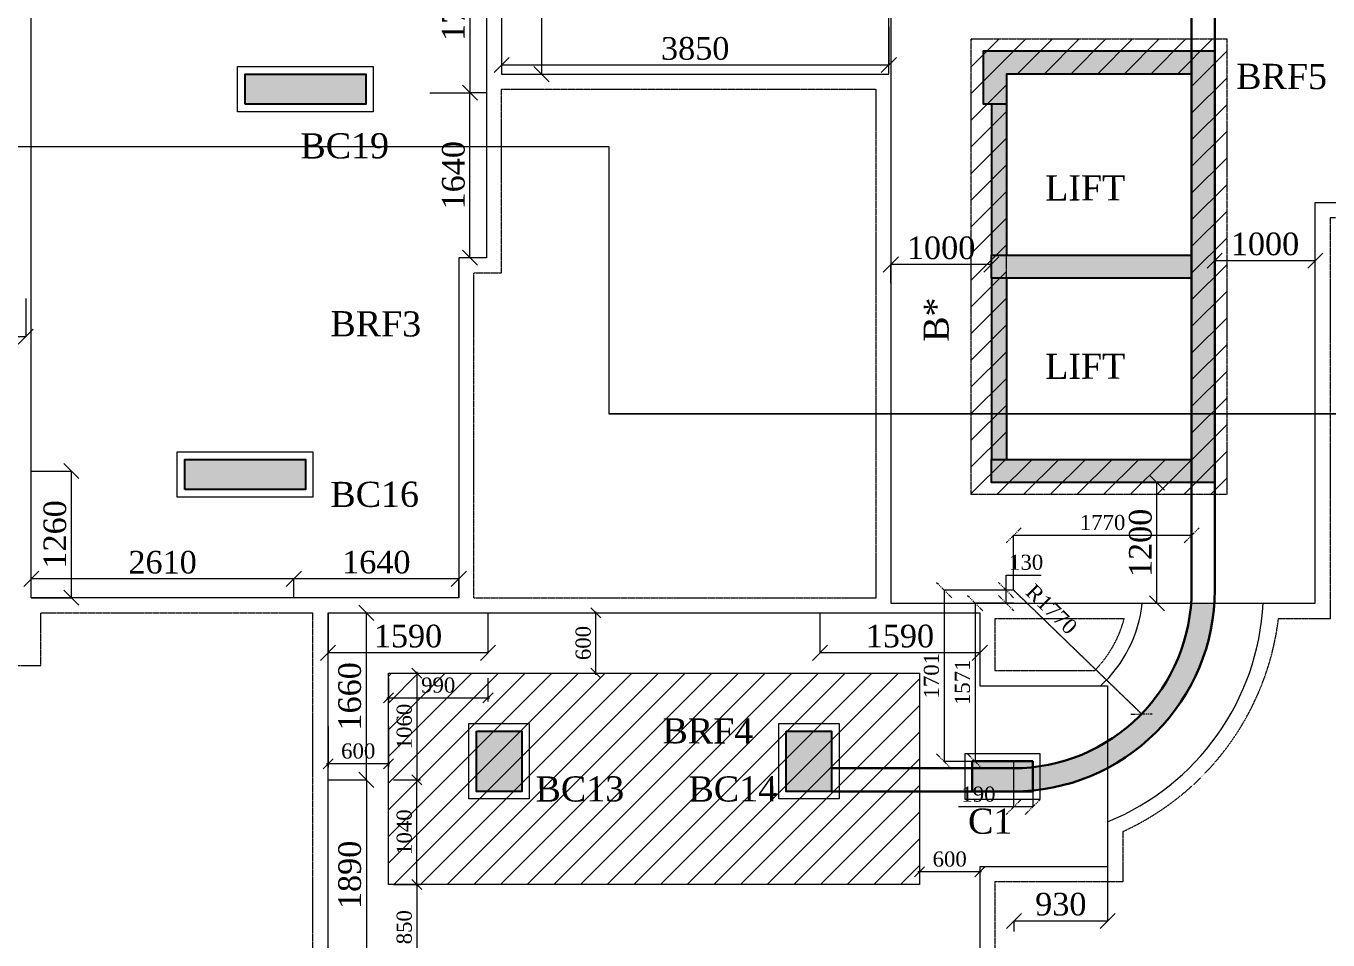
# Model space of a CAD drawing. Header units: inches. Extents: x 10943721 to 11147402, y -2794197 to -2693110.
# Drawn here: x 11024865 to 11037808, y -2713945 to -2704860 of the extents above; entities that cross this region are included whole.
import ezdxf

# ---------------------------------------------------------------- set-up
doc = ezdxf.new("R2010")
doc.units = ezdxf.units.IN
doc.header["$LTSCALE"] = 0.5
doc.header["$MEASUREMENT"] = 0
doc.header["$PDMODE"] = 34
doc.header["$PDSIZE"] = 50
doc.linetypes.add('HIDDEN', pattern=[9.525, 6.35, -3.175])
doc.linetypes.add('PHANTOM2', pattern=[1.25, 0.625, -0.125, 0.125, -0.125, 0.125, -0.125])
doc.layers.get('0').update_dxf_attribs({"lineweight": 0})
for name, color, linetype, lineweight in [('S-C0-UP TO B1', 4, 'Continuous', 30), ('S-C3-UP TO HP', 6, 'Continuous', 25), ('S-C3-UP TO TOP', 6, 'Continuous', 25), ('S-COL. STEEL DIA', 1, 'Continuous', 9), ('S-FOUND-PEDESTAL', 8, 'Continuous', 5), ('S-FOUND-TEXT COL', 7, 'Continuous', 0), ('S-FOUND-TEXT FOOTING', 7, 'Continuous', 0), ('S-SECTION-MARK', 124, 'Continuous', 0), ('S-STEEL-2', 6, 'Continuous', 0), ('S_FOUND_DIM', 7, 'Continuous', 9), ('S_FOUND_DIM-1', 7, 'Continuous', 9), ('S_FOUND_EXCAVATION', 253, 'HIDDEN', 5), ('S_FOUND_FOOTING', 7, 'Continuous', 15), ('S_FOUND_FOOTING-1', 7, 'Continuous', 9)]:
    doc.layers.add(name, color=color, linetype=linetype, lineweight=lineweight)
doc.layers.add('S-HATCH', color=250, linetype='Continuous', lineweight=5, transparency=0.5)
doc.layers.add('S_HATCH', color=250, linetype='Continuous', lineweight=5, transparency=0.5)
doc.styles.add('SHEET TEXT', font='times.ttf')
doc.styles.get("Standard").update_dxf_attribs({"font": 'times.ttf'})
doc.dimstyles.new('DIM FOOTING', dxfattribs={"dimtxt": 250, "dimasz": 150, "dimexe": 0.18, "dimexo": 0.0625, "dimgap": 50, "dimtad": 1, "dimtoh": 1, "dimdec": 0, "dimzin": 0, "dimdsep": 46, "dimtxsty": 'Standard', "dimblk": 'OBLIQUE', "dimcen": 0.09, "dimclrd": 256, "dimclre": 256, "dimclrt": 256, "dimadec": 0, "dimazin": 0, "dimtfac": 1, "dimtdec": 0, "dimtofl": 0, "dimtmove": 0, "dimatfit": 3, "dimfxl": 1, "dimtolj": 1, "dimtzin": 0, "dimlwd": -1, "dimlwe": -1, "dimarcsym": 0})
doc.dimstyles.new('S_DIM', dxfattribs={"dimtxt": 75, "dimasz": 35, "dimexe": 35, "dimexo": 50, "dimgap": 25, "dimtad": 1, "dimdec": 0, "dimzin": 0, "dimdsep": 46, "dimtxsty": 'Standard', "dimblk": 'OBLIQUE', "dimcen": 0.09, "dimdle": 15, "dimclrd": 256, "dimclre": 256, "dimclrt": 256, "dimadec": 0, "dimazin": 0, "dimtfac": 1, "dimtdec": 0, "dimtofl": 0, "dimtmove": 0, "dimatfit": 3, "dimfxl": 1, "dimtolj": 1, "dimtzin": 0, "dimlwd": -1, "dimlwe": -1, "dimarcsym": 0})
doc.dimstyles.get("Standard").update_dxf_attribs({"dimtxt": 0.18, "dimasz": 0.18, "dimexe": 0.18, "dimexo": 0.0625, "dimgap": 0.09, "dimtad": 0, "dimtih": 1, "dimtoh": 1, "dimdec": 4, "dimzin": 0, "dimdsep": 46, "dimtxsty": 'Standard', "dimcen": 0.09, "dimadec": 0, "dimazin": 0, "dimtfac": 1, "dimtdec": 4, "dimtofl": 0, "dimtmove": 0, "dimatfit": 3, "dimfxl": 1, "dimtolj": 1, "dimtzin": 0, "dimarcsym": 0})

# ---------------------------------------------------------------- blocks, each defined once
blk = doc.blocks.new('_Oblique')
at = {"color": 0, "linetype": 'ByBlock', "lineweight": -2}
blk.add_line((-0.5, -0.5), (0.5, 0.5), dxfattribs=at)
blk = doc.blocks.new('*D175')
at = {"layer": 'Defpoints', "color": 0, "transparency": 16777216}
for p in [(11020162, -2707568), (11024862, -2707568), (11020162, -2707948)]:
    blk.add_point(p, dxfattribs=at)
at = {"layer": 'S_FOUND_DIM', "transparency": 16777216}
for p, q in [((11020162, -2707568), (11020162, -2707949)), ((11024862, -2707568), (11024862, -2707949)), ((11024862, -2707948), (11020162, -2707948))]:
    blk.add_line(p, q, dxfattribs=at)
at = {"layer": 'S_FOUND_DIM', "transparency": 16777216, "xscale": 150, "yscale": 150, "zscale": 150, "rotation": 180}
blk.add_blockref('_Oblique', (11020162, -2707948), dxfattribs=at)
at = {"layer": 'S_FOUND_DIM', "transparency": 16777216, "xscale": 150, "yscale": 150, "zscale": 150}
blk.add_blockref('_Oblique', (11024862, -2707948), dxfattribs=at)
at = {"layer": 'S_FOUND_DIM', "transparency": 16777216, "insert": (11022512, -2707784), "char_height": 225, "attachment_point": 5}
blk.add_mtext('\\A1;4700', dxfattribs=at)
blk = doc.blocks.new('*D178')
at = {"layer": 'Defpoints', "color": 0, "transparency": 16777216}
for p in [(11027867, -2710693), (11029457, -2710693), (11027867, -2711090)]:
    blk.add_point(p, dxfattribs=at)
at = {"layer": 'S_FOUND_DIM', "transparency": 16777216}
for p, q in [((11027867, -2710693), (11027867, -2711090)), ((11029457, -2710693), (11029457, -2711090)), ((11029457, -2711090), (11027867, -2711090))]:
    blk.add_line(p, q, dxfattribs=at)
at = {"layer": 'S_FOUND_DIM', "transparency": 16777216, "xscale": 150, "yscale": 150, "zscale": 150, "rotation": 180}
blk.add_blockref('_Oblique', (11027867, -2711090), dxfattribs=at)
at = {"layer": 'S_FOUND_DIM', "transparency": 16777216, "xscale": 150, "yscale": 150, "zscale": 150}
blk.add_blockref('_Oblique', (11029457, -2711090), dxfattribs=at)
at = {"layer": 'S_FOUND_DIM', "transparency": 16777216, "insert": (11028662, -2710925), "char_height": 225, "attachment_point": 5}
blk.add_mtext('\\A1;1590', dxfattribs=at)
blk = doc.blocks.new('*D179')
at = {"layer": 'Defpoints', "color": 0, "transparency": 16777216}
for p in [(11027867, -2710693), (11028248, -2710693), (11027867, -2712353)]:
    blk.add_point(p, dxfattribs=at)
at = {"layer": 'S_FOUND_DIM', "transparency": 16777216}
for p, q in [((11027867, -2710693), (11028248, -2710693)), ((11028248, -2712353), (11028248, -2710693)), ((11027867, -2712353), (11028248, -2712353))]:
    blk.add_line(p, q, dxfattribs=at)
at = {"layer": 'S_FOUND_DIM', "transparency": 16777216, "xscale": 150, "yscale": 150, "zscale": 150}
for p, rotation in [((11028248, -2710693), 90), ((11028248, -2712353), 270)]:
    blk.add_blockref('_Oblique', p, dxfattribs=dict(at, rotation=rotation))
at = {"layer": 'S_FOUND_DIM', "transparency": 16777216, "insert": (11028083, -2711523), "char_height": 225, "attachment_point": 5, "rotation": 90}
blk.add_mtext('\\A1;1660', dxfattribs=at)
blk = doc.blocks.new('*D180')
at = {"layer": 'Defpoints', "color": 0, "transparency": 16777216}
for p in [(11030246, -2710693), (11030530, -2710693), (11030246, -2711293)]:
    blk.add_point(p, dxfattribs=at)
at = {"layer": 'S_FOUND_DIM-1', "transparency": 16777216}
for p, q in [((11030296, -2710693), (11030565, -2710693)), ((11030530, -2711308), (11030530, -2710678)), ((11030296, -2711293), (11030565, -2711293))]:
    blk.add_line(p, q, dxfattribs=at)
at = {"layer": 'S_FOUND_DIM-1', "transparency": 16777216, "xscale": 100, "yscale": 100, "zscale": 100}
for p, rotation in [((11030530, -2710693), 90), ((11030530, -2711293), 270)]:
    blk.add_blockref('_Oblique', p, dxfattribs=dict(at, rotation=rotation))
at = {"layer": 'S_FOUND_DIM-1', "transparency": 16777216, "insert": (11030404, -2710993), "char_height": 150, "attachment_point": 5, "rotation": 90}
blk.add_mtext('\\A1;600', dxfattribs=at)
blk = doc.blocks.new('*D181')
at = {"layer": 'Defpoints', "color": 0, "transparency": 16777216}
for p in [(11027867, -2711770), (11028467, -2711770), (11027867, -2712193)]:
    blk.add_point(p, dxfattribs=at)
at = {"layer": 'S_FOUND_DIM-1', "transparency": 16777216}
for p, q in [((11027867, -2711820), (11027867, -2712228)), ((11028467, -2711820), (11028467, -2712228)), ((11028482, -2712193), (11027852, -2712193))]:
    blk.add_line(p, q, dxfattribs=at)
at = {"layer": 'S_FOUND_DIM-1', "transparency": 16777216, "xscale": 100, "yscale": 100, "zscale": 100, "rotation": 180}
blk.add_blockref('_Oblique', (11027867, -2712193), dxfattribs=at)
at = {"layer": 'S_FOUND_DIM-1', "transparency": 16777216, "xscale": 100, "yscale": 100, "zscale": 100}
blk.add_blockref('_Oblique', (11028467, -2712193), dxfattribs=at)
at = {"layer": 'S_FOUND_DIM-1', "transparency": 16777216, "insert": (11028167, -2712067), "char_height": 150, "attachment_point": 5}
blk.add_mtext('\\A1;600', dxfattribs=at)
blk = doc.blocks.new('*D182')
at = {"layer": 'Defpoints', "color": 0, "transparency": 16777216}
for p in [(11028467, -2711293), (11029457, -2711293), (11029457, -2711539)]:
    blk.add_point(p, dxfattribs=at)
at = {"layer": 'S_FOUND_DIM-1', "transparency": 16777216}
for p, q in [((11028467, -2711343), (11028467, -2711574)), ((11029457, -2711343), (11029457, -2711574)), ((11028452, -2711539), (11029472, -2711539))]:
    blk.add_line(p, q, dxfattribs=at)
at = {"layer": 'S_FOUND_DIM-1', "transparency": 16777216, "xscale": 100, "yscale": 100, "zscale": 100, "rotation": 180}
blk.add_blockref('_Oblique', (11028467, -2711539), dxfattribs=at)
at = {"layer": 'S_FOUND_DIM-1', "transparency": 16777216, "xscale": 100, "yscale": 100, "zscale": 100}
blk.add_blockref('_Oblique', (11029457, -2711539), dxfattribs=at)
at = {"layer": 'S_FOUND_DIM-1', "transparency": 16777216, "insert": (11028962, -2711412), "char_height": 150, "attachment_point": 5}
blk.add_mtext('\\A1;990', dxfattribs=at)
blk = doc.blocks.new('*D355')
at = {"layer": 'Defpoints', "color": 0, "transparency": 16777216}
for p in [(11029592, -2702138), (11029592, -2705338), (11029989, -2705338)]:
    blk.add_point(p, dxfattribs=at)
at = {"layer": 'S_FOUND_DIM', "transparency": 16777216}
for p, q in [((11029592, -2702138), (11029990, -2702138)), ((11029989, -2702138), (11029989, -2705338)), ((11029592, -2705338), (11029990, -2705338))]:
    blk.add_line(p, q, dxfattribs=at)
at = {"layer": 'S_FOUND_DIM', "transparency": 16777216, "xscale": 150, "yscale": 150, "zscale": 150}
for p, rotation in [((11029989, -2702138), 90), ((11029989, -2705338), 270)]:
    blk.add_blockref('_Oblique', p, dxfattribs=dict(at, rotation=rotation))
at = {"layer": 'S_FOUND_DIM', "transparency": 16777216, "insert": (11029825, -2703738), "char_height": 225, "attachment_point": 5, "rotation": 90}
blk.add_mtext('\\A1;3200', dxfattribs=at)
blk = doc.blocks.new('*D375')
at = {"layer": 'Defpoints', "color": 0, "transparency": 16777216}
for p in [(11029592, -2704867), (11033442, -2704867), (11029592, -2705248)]:
    blk.add_point(p, dxfattribs=at)
at = {"layer": 'S_FOUND_DIM', "transparency": 16777216}
for p, q in [((11029592, -2704867), (11029592, -2705248)), ((11033442, -2704867), (11033442, -2705248)), ((11033442, -2705248), (11029592, -2705248))]:
    blk.add_line(p, q, dxfattribs=at)
at = {"layer": 'S_FOUND_DIM', "transparency": 16777216, "xscale": 150, "yscale": 150, "zscale": 150, "rotation": 180}
blk.add_blockref('_Oblique', (11029592, -2705248), dxfattribs=at)
at = {"layer": 'S_FOUND_DIM', "transparency": 16777216, "xscale": 150, "yscale": 150, "zscale": 150}
blk.add_blockref('_Oblique', (11033442, -2705248), dxfattribs=at)
at = {"layer": 'S_FOUND_DIM', "transparency": 16777216, "insert": (11031517, -2705084), "char_height": 225, "attachment_point": 5}
blk.add_mtext('\\A1;3850', dxfattribs=at)
blk = doc.blocks.new('*D260')
at = {"layer": 'Defpoints', "color": 0, "transparency": 16777216}
for p in [(11035617, -2713218), (11035617, -2713755), (11034687, -2713861)]:
    blk.add_point(p, dxfattribs=at)
at = {"layer": 'S_FOUND_DIM', "transparency": 16777216}
for p, q in [((11035617, -2713218), (11035617, -2713755)), ((11034687, -2713861), (11034687, -2713755)), ((11034687, -2713755), (11035617, -2713755))]:
    blk.add_line(p, q, dxfattribs=at)
at = {"layer": 'S_FOUND_DIM', "transparency": 16777216, "xscale": 150, "yscale": 150, "zscale": 150, "rotation": 180}
blk.add_blockref('_Oblique', (11034687, -2713755), dxfattribs=at)
at = {"layer": 'S_FOUND_DIM', "transparency": 16777216, "xscale": 150, "yscale": 150, "zscale": 150}
blk.add_blockref('_Oblique', (11035617, -2713755), dxfattribs=at)
at = {"layer": 'S_FOUND_DIM', "transparency": 16777216, "insert": (11035152, -2713590), "char_height": 225, "attachment_point": 5}
blk.add_mtext('\\A1;930', dxfattribs=at)
blk = doc.blocks.new('*D261')
at = {"layer": 'Defpoints', "color": 0, "transparency": 16777216}
for p in [(11028467, -2713393), (11028467, -2714243), (11028751, -2714243)]:
    blk.add_point(p, dxfattribs=at)
at = {"layer": 'S_FOUND_DIM-1', "transparency": 16777216}
for p, q in [((11028517, -2713393), (11028786, -2713393)), ((11028751, -2713378), (11028751, -2714258)), ((11028517, -2714243), (11028786, -2714243))]:
    blk.add_line(p, q, dxfattribs=at)
at = {"layer": 'S_FOUND_DIM-1', "transparency": 16777216, "xscale": 100, "yscale": 100, "zscale": 100}
for p, rotation in [((11028751, -2713393), 90), ((11028751, -2714243), 270)]:
    blk.add_blockref('_Oblique', p, dxfattribs=dict(at, rotation=rotation))
at = {"layer": 'S_FOUND_DIM-1', "transparency": 16777216, "insert": (11028625, -2713818), "char_height": 150, "attachment_point": 5, "rotation": 90}
blk.add_mtext('\\A1;850', dxfattribs=at)
blk = doc.blocks.new('*D262')
at = {"layer": 'Defpoints', "color": 0, "transparency": 16777216}
for p in [(11027867, -2712353), (11027867, -2714243), (11028248, -2714243)]:
    blk.add_point(p, dxfattribs=at)
at = {"layer": 'S_FOUND_DIM', "transparency": 16777216}
for p, q in [((11027867, -2712353), (11028248, -2712353)), ((11028248, -2712353), (11028248, -2714243)), ((11027867, -2714243), (11028248, -2714243))]:
    blk.add_line(p, q, dxfattribs=at)
at = {"layer": 'S_FOUND_DIM', "transparency": 16777216, "xscale": 150, "yscale": 150, "zscale": 150}
for p, rotation in [((11028248, -2712353), 90), ((11028248, -2714243), 270)]:
    blk.add_blockref('_Oblique', p, dxfattribs=dict(at, rotation=rotation))
at = {"layer": 'S_FOUND_DIM', "transparency": 16777216, "insert": (11028083, -2713298), "char_height": 225, "attachment_point": 5, "rotation": 90}
blk.add_mtext('\\A1;1890', dxfattribs=at)
blk = doc.blocks.new('*D263')
at = {"layer": 'Defpoints', "color": 0, "transparency": 16777216}
for p in [(11028467, -2712353), (11028751, -2712353), (11028467, -2713393)]:
    blk.add_point(p, dxfattribs=at)
at = {"layer": 'S_FOUND_DIM-1', "transparency": 16777216}
for p, q in [((11028517, -2712353), (11028786, -2712353)), ((11028751, -2713408), (11028751, -2712338)), ((11028517, -2713393), (11028786, -2713393))]:
    blk.add_line(p, q, dxfattribs=at)
at = {"layer": 'S_FOUND_DIM-1', "transparency": 16777216, "xscale": 100, "yscale": 100, "zscale": 100}
for p, rotation in [((11028751, -2712353), 90), ((11028751, -2713393), 270)]:
    blk.add_blockref('_Oblique', p, dxfattribs=dict(at, rotation=rotation))
at = {"layer": 'S_FOUND_DIM-1', "transparency": 16777216, "insert": (11028625, -2712873), "char_height": 150, "attachment_point": 5, "rotation": 90}
blk.add_mtext('\\A1;1040', dxfattribs=at)
blk = doc.blocks.new('*D264')
at = {"layer": 'Defpoints', "color": 0, "transparency": 16777216}
for p in [(11028467, -2711293), (11028467, -2712353), (11028751, -2712353)]:
    blk.add_point(p, dxfattribs=at)
at = {"layer": 'S_FOUND_DIM-1', "transparency": 16777216}
for p, q in [((11028517, -2711293), (11028786, -2711293)), ((11028751, -2711278), (11028751, -2712368)), ((11028517, -2712353), (11028786, -2712353))]:
    blk.add_line(p, q, dxfattribs=at)
at = {"layer": 'S_FOUND_DIM-1', "transparency": 16777216, "xscale": 100, "yscale": 100, "zscale": 100}
for p, rotation in [((11028751, -2711293), 90), ((11028751, -2712353), 270)]:
    blk.add_blockref('_Oblique', p, dxfattribs=dict(at, rotation=rotation))
at = {"layer": 'S_FOUND_DIM-1', "transparency": 16777216, "insert": (11028625, -2711823), "char_height": 150, "attachment_point": 5, "rotation": 90}
blk.add_mtext('\\A1;1060', dxfattribs=at)
blk = doc.blocks.new('*D265')
at = {"layer": 'Defpoints', "color": 0, "transparency": 16777216}
for p in [(11032757, -2710693), (11034347, -2710693), (11032757, -2711090)]:
    blk.add_point(p, dxfattribs=at)
at = {"layer": 'S_FOUND_DIM', "transparency": 16777216}
for p, q in [((11032757, -2710693), (11032757, -2711090)), ((11034347, -2710693), (11034347, -2711090)), ((11034347, -2711090), (11032757, -2711090))]:
    blk.add_line(p, q, dxfattribs=at)
at = {"layer": 'S_FOUND_DIM', "transparency": 16777216, "xscale": 150, "yscale": 150, "zscale": 150, "rotation": 180}
blk.add_blockref('_Oblique', (11032757, -2711090), dxfattribs=at)
at = {"layer": 'S_FOUND_DIM', "transparency": 16777216, "xscale": 150, "yscale": 150, "zscale": 150}
blk.add_blockref('_Oblique', (11034347, -2711090), dxfattribs=at)
at = {"layer": 'S_FOUND_DIM', "transparency": 16777216, "insert": (11033552, -2710925), "char_height": 225, "attachment_point": 5}
blk.add_mtext('\\A1;1590', dxfattribs=at)
blk = doc.blocks.new('*D266')
at = {"layer": 'Defpoints', "color": 0, "transparency": 16777216}
for p in [(11033747, -2713218), (11034347, -2713218), (11033747, -2713267)]:
    blk.add_point(p, dxfattribs=at)
at = {"layer": 'S_FOUND_DIM-1', "transparency": 16777216}
for p, q in [((11034362, -2713267), (11033732, -2713267)), ((11033747, -2713268), (11033747, -2713302)), ((11034347, -2713268), (11034347, -2713302))]:
    blk.add_line(p, q, dxfattribs=at)
at = {"layer": 'S_FOUND_DIM-1', "transparency": 16777216, "xscale": 100, "yscale": 100, "zscale": 100, "rotation": 180}
blk.add_blockref('_Oblique', (11033747, -2713267), dxfattribs=at)
at = {"layer": 'S_FOUND_DIM-1', "transparency": 16777216, "xscale": 100, "yscale": 100, "zscale": 100}
blk.add_blockref('_Oblique', (11034347, -2713267), dxfattribs=at)
at = {"layer": 'S_FOUND_DIM-1', "transparency": 16777216, "insert": (11034047, -2713141), "char_height": 150, "attachment_point": 5}
blk.add_mtext('\\A1;600', dxfattribs=at)
blk = doc.blocks.new('*D292')
at = {"layer": 'Defpoints', "color": 0, "transparency": 16777216}
for p in [(11033462, -2707230), (11033462, -2707418), (11034462, -2707418)]:
    blk.add_point(p, dxfattribs=at)
at = {"layer": 'S_FOUND_DIM', "transparency": 16777216}
for p, q in [((11033462, -2707417), (11033462, -2707230)), ((11034462, -2707230), (11033462, -2707230)), ((11034462, -2707417), (11034462, -2707230))]:
    blk.add_line(p, q, dxfattribs=at)
at = {"layer": 'S_FOUND_DIM', "transparency": 16777216, "xscale": 150, "yscale": 150, "zscale": 150, "rotation": 180}
blk.add_blockref('_Oblique', (11033462, -2707230), dxfattribs=at)
at = {"layer": 'S_FOUND_DIM', "transparency": 16777216, "xscale": 150, "yscale": 150, "zscale": 150}
blk.add_blockref('_Oblique', (11034462, -2707230), dxfattribs=at)
at = {"layer": 'S_FOUND_DIM', "transparency": 16777216, "insert": (11033962, -2707066), "char_height": 225, "attachment_point": 5}
blk.add_mtext('\\A1;1000', dxfattribs=at)
blk = doc.blocks.new('*D293')
at = {"layer": 'Defpoints', "color": 0, "transparency": 16777216}
for p in [(11037682, -2707191), (11036682, -2707418), (11037682, -2707418)]:
    blk.add_point(p, dxfattribs=at)
at = {"layer": 'S_FOUND_DIM', "transparency": 16777216}
for p, q in [((11036682, -2707417), (11036682, -2707191)), ((11036682, -2707191), (11037682, -2707191)), ((11037682, -2707417), (11037682, -2707191))]:
    blk.add_line(p, q, dxfattribs=at)
at = {"layer": 'S_FOUND_DIM', "transparency": 16777216, "xscale": 150, "yscale": 150, "zscale": 150, "rotation": 180}
blk.add_blockref('_Oblique', (11036682, -2707191), dxfattribs=at)
at = {"layer": 'S_FOUND_DIM', "transparency": 16777216, "xscale": 150, "yscale": 150, "zscale": 150}
blk.add_blockref('_Oblique', (11037682, -2707191), dxfattribs=at)
at = {"layer": 'S_FOUND_DIM', "transparency": 16777216, "insert": (11037182, -2707027), "char_height": 225, "attachment_point": 5}
blk.add_mtext('\\A1;1000', dxfattribs=at)
blk = doc.blocks.new('*D296')
at = {"layer": 'Defpoints', "color": 0, "transparency": 16777216}
for p in [(11035381, -2709398), (11036108, -2709398), (11035381, -2710598)]:
    blk.add_point(p, dxfattribs=at)
at = {"layer": 'S_FOUND_DIM', "transparency": 16777216}
for p, q in [((11035381, -2709398), (11036109, -2709398)), ((11036108, -2710598), (11036108, -2709398)), ((11035381, -2710598), (11036109, -2710598))]:
    blk.add_line(p, q, dxfattribs=at)
at = {"layer": 'S_FOUND_DIM', "transparency": 16777216, "xscale": 150, "yscale": 150, "zscale": 150}
for p, rotation in [((11036108, -2709398), 90), ((11036108, -2710598), 270)]:
    blk.add_blockref('_Oblique', p, dxfattribs=dict(at, rotation=rotation))
at = {"layer": 'S_FOUND_DIM', "transparency": 16777216, "insert": (11035944, -2709998), "char_height": 225, "attachment_point": 5, "rotation": 90}
blk.add_mtext('\\A1;1200', dxfattribs=at)
blk = doc.blocks.new('*D248')
at = {"layer": 'Defpoints', "color": 0, "transparency": 16777216}
for p in [(11024917, -2709283), (11025316, -2709283), (11024917, -2710543)]:
    blk.add_point(p, dxfattribs=at)
at = {"layer": 'S_FOUND_DIM', "transparency": 16777216}
for p, q in [((11024917, -2709283), (11025316, -2709283)), ((11025316, -2710543), (11025316, -2709283)), ((11024917, -2710543), (11025316, -2710543))]:
    blk.add_line(p, q, dxfattribs=at)
at = {"layer": 'S_FOUND_DIM', "transparency": 16777216, "xscale": 150, "yscale": 150, "zscale": 150}
for p, rotation in [((11025316, -2709283), 90), ((11025316, -2710543), 270)]:
    blk.add_blockref('_Oblique', p, dxfattribs=dict(at, rotation=rotation))
at = {"layer": 'S_FOUND_DIM', "transparency": 16777216, "insert": (11025152, -2709913), "char_height": 225, "attachment_point": 5, "rotation": 90}
blk.add_mtext('\\A1;1260', dxfattribs=at)
blk = doc.blocks.new('*D249')
at = {"layer": 'Defpoints', "color": 0, "transparency": 16777216}
for p in [(11028879, -2703813), (11028879, -2705523), (11029278, -2705523)]:
    blk.add_point(p, dxfattribs=at)
at = {"layer": 'S_FOUND_DIM', "transparency": 16777216}
for p, q in [((11028879, -2703813), (11029278, -2703813)), ((11029278, -2703813), (11029278, -2705523)), ((11028879, -2705523), (11029278, -2705523))]:
    blk.add_line(p, q, dxfattribs=at)
at = {"layer": 'S_FOUND_DIM', "transparency": 16777216, "xscale": 150, "yscale": 150, "zscale": 150}
for p, rotation in [((11029278, -2703813), 90), ((11029278, -2705523), 270)]:
    blk.add_blockref('_Oblique', p, dxfattribs=dict(at, rotation=rotation))
at = {"layer": 'S_FOUND_DIM', "transparency": 16777216, "insert": (11029113, -2704668), "char_height": 225, "attachment_point": 5, "rotation": 90}
blk.add_mtext('\\A1;1710', dxfattribs=at)
blk = doc.blocks.new('*D250')
at = {"layer": 'Defpoints', "color": 0, "transparency": 16777216}
for p in [(11027527, -2710355), (11027527, -2710543), (11029167, -2710543)]:
    blk.add_point(p, dxfattribs=at)
at = {"layer": 'S_FOUND_DIM', "transparency": 16777216}
for p, q in [((11027527, -2710542), (11027527, -2710355)), ((11029167, -2710355), (11027527, -2710355)), ((11029167, -2710542), (11029167, -2710355))]:
    blk.add_line(p, q, dxfattribs=at)
at = {"layer": 'S_FOUND_DIM', "transparency": 16777216, "xscale": 150, "yscale": 150, "zscale": 150, "rotation": 180}
blk.add_blockref('_Oblique', (11027527, -2710355), dxfattribs=at)
at = {"layer": 'S_FOUND_DIM', "transparency": 16777216, "xscale": 150, "yscale": 150, "zscale": 150}
blk.add_blockref('_Oblique', (11029167, -2710355), dxfattribs=at)
at = {"layer": 'S_FOUND_DIM', "transparency": 16777216, "insert": (11028347, -2710190), "char_height": 225, "attachment_point": 5}
blk.add_mtext('\\A1;1640', dxfattribs=at)
blk = doc.blocks.new('*D251')
at = {"layer": 'Defpoints', "color": 0, "transparency": 16777216}
for p in [(11024917, -2710355), (11024917, -2710543), (11027527, -2710543)]:
    blk.add_point(p, dxfattribs=at)
at = {"layer": 'S_FOUND_DIM', "transparency": 16777216}
for p, q in [((11024917, -2710542), (11024917, -2710355)), ((11027527, -2710355), (11024917, -2710355)), ((11027527, -2710542), (11027527, -2710355))]:
    blk.add_line(p, q, dxfattribs=at)
at = {"layer": 'S_FOUND_DIM', "transparency": 16777216, "xscale": 150, "yscale": 150, "zscale": 150, "rotation": 180}
blk.add_blockref('_Oblique', (11024917, -2710355), dxfattribs=at)
at = {"layer": 'S_FOUND_DIM', "transparency": 16777216, "xscale": 150, "yscale": 150, "zscale": 150}
blk.add_blockref('_Oblique', (11027527, -2710355), dxfattribs=at)
at = {"layer": 'S_FOUND_DIM', "transparency": 16777216, "insert": (11026222, -2710191), "char_height": 225, "attachment_point": 5}
blk.add_mtext('\\A1;2610', dxfattribs=at)
blk = doc.blocks.new('*D253')
at = {"layer": 'Defpoints', "color": 0, "transparency": 16777216}
for p in [(11029278, -2705523), (11029442, -2705523), (11029442, -2707163)]:
    blk.add_point(p, dxfattribs=at)
at = {"layer": 'S_FOUND_DIM', "transparency": 16777216}
for p, q in [((11029442, -2705523), (11029278, -2705523)), ((11029278, -2707163), (11029278, -2705523)), ((11029442, -2707163), (11029278, -2707163))]:
    blk.add_line(p, q, dxfattribs=at)
at = {"layer": 'S_FOUND_DIM', "transparency": 16777216, "xscale": 150, "yscale": 150, "zscale": 150}
for p, rotation in [((11029278, -2705523), 90), ((11029278, -2707163), 270)]:
    blk.add_blockref('_Oblique', p, dxfattribs=dict(at, rotation=rotation))
at = {"layer": 'S_FOUND_DIM', "transparency": 16777216, "insert": (11029114, -2706343), "char_height": 225, "attachment_point": 5, "rotation": 90}
blk.add_mtext('\\A1;1640', dxfattribs=at)
blk = doc.blocks.new('*D390')
at = {"layer": 'Defpoints', "color": 0, "linetype": 'PHANTOM2', "transparency": 16777216}
for p in [(11034682, -2710598), (11034300, -2712169), (11034682, -2712169)]:
    blk.add_point(p, dxfattribs=at)
at = {"layer": 'S-STEEL-2', "transparency": 16777216}
for p, q in [((11034682, -2710598), (11034300, -2710598)), ((11034300, -2710598), (11034300, -2712169)), ((11034682, -2712169), (11034300, -2712169))]:
    blk.add_line(p, q, dxfattribs=at)
at = {"layer": 'S-STEEL-2', "linetype": 'PHANTOM2', "transparency": 16777216, "xscale": 150, "yscale": 150, "zscale": 150}
for p, rotation in [((11034300, -2710598), 90), ((11034300, -2712169), 270)]:
    blk.add_blockref('_Oblique', p, dxfattribs=dict(at, rotation=rotation))
at = {"layer": 'S-STEEL-2', "linetype": 'PHANTOM2', "transparency": 16777216, "insert": (11034174, -2711383), "char_height": 150, "attachment_point": 5, "rotation": 90}
blk.add_mtext('\\A1;1571', dxfattribs=at)
blk = doc.blocks.new('*D391')
at = {"layer": 'Defpoints', "color": 0, "linetype": 'PHANTOM2', "transparency": 16777216}
for p in [(11034682, -2712169), (11034872, -2712169), (11034682, -2712622)]:
    blk.add_point(p, dxfattribs=at)
at = {"layer": 'S-STEEL-2', "transparency": 16777216}
for p, q in [((11034682, -2712169), (11034682, -2712622)), ((11034872, -2712169), (11034872, -2712622)), ((11034682, -2712622), (11034134, -2712622)), ((11034872, -2712622), (11034682, -2712622))]:
    blk.add_line(p, q, dxfattribs=at)
at = {"layer": 'S-STEEL-2', "linetype": 'PHANTOM2', "transparency": 16777216, "xscale": 150, "yscale": 150, "zscale": 150, "rotation": 180}
blk.add_blockref('_Oblique', (11034682, -2712622), dxfattribs=at)
at = {"layer": 'S-STEEL-2', "linetype": 'PHANTOM2', "transparency": 16777216, "xscale": 150, "yscale": 150, "zscale": 150}
blk.add_blockref('_Oblique', (11034872, -2712622), dxfattribs=at)
at = {"layer": 'S-STEEL-2', "linetype": 'PHANTOM2', "transparency": 16777216, "insert": (11034333, -2712496), "char_height": 150, "attachment_point": 5}
blk.add_mtext('\\A1;190', dxfattribs=at)
blk = doc.blocks.new('*D392')
at = {"layer": 'Defpoints', "color": 0, "linetype": 'PHANTOM2', "transparency": 16777216}
for p in [(11034608, -2710467), (11034682, -2710468), (11034682, -2710598)]:
    blk.add_point(p, dxfattribs=at)
at = {"layer": 'S-STEEL-2', "transparency": 16777216}
for p, q in [((11034608, -2710467), (11034608, -2710317)), ((11034608, -2710317), (11034957, -2710317)), ((11034682, -2710468), (11034608, -2710467)), ((11034608, -2710597), (11034608, -2710467)), ((11034682, -2710598), (11034608, -2710597))]:
    blk.add_line(p, q, dxfattribs=at)
at = {"layer": 'S-STEEL-2', "linetype": 'PHANTOM2', "transparency": 16777216, "xscale": 150, "yscale": 150, "zscale": 150}
for p, rotation in [((11034608, -2710467), 89.97247818215469), ((11034608, -2710597), 269.9724781821547)]:
    blk.add_blockref('_Oblique', p, dxfattribs=dict(at, rotation=rotation))
at = {"layer": 'S-STEEL-2', "linetype": 'PHANTOM2', "transparency": 16777216, "insert": (11034807, -2710191), "char_height": 150, "attachment_point": 5}
blk.add_mtext('\\A1;130', dxfattribs=at)
blk = doc.blocks.new('*D393')
at = {"layer": 'Defpoints', "color": 0, "linetype": 'PHANTOM2', "transparency": 16777216}
for p in [(11034682, -2710468), (11035955, -2711698)]:
    blk.add_point(p, dxfattribs=at)
at = {"layer": 'S-STEEL-2', "transparency": 16777216}
blk.add_line((11034728, -2710512), (11035955, -2711698), dxfattribs=at)
at = {"layer": 'S-STEEL-2', "linetype": 'PHANTOM2', "transparency": 16777216, "xscale": 150, "yscale": 150, "zscale": 150, "rotation": 315.9751401396963}
blk.add_blockref('_Oblique', (11035955, -2711698), dxfattribs=at)
at = {"layer": 'S-STEEL-2', "linetype": 'PHANTOM2', "transparency": 16777216, "insert": (11035060, -2710657), "char_height": 150, "attachment_point": 5, "rotation": 315.9751}
blk.add_mtext('\\A1;R1770', dxfattribs=at)
blk = doc.blocks.new('*D394')
at = {"layer": 'Defpoints', "color": 0, "linetype": 'PHANTOM2', "transparency": 16777216}
for p in [(11034682, -2710468), (11033992, -2712169), (11034682, -2712169)]:
    blk.add_point(p, dxfattribs=at)
at = {"layer": 'S-STEEL-2', "transparency": 16777216}
for p, q in [((11034682, -2710468), (11033992, -2710468)), ((11033992, -2710468), (11033992, -2712169)), ((11034682, -2712169), (11033992, -2712169))]:
    blk.add_line(p, q, dxfattribs=at)
at = {"layer": 'S-STEEL-2', "linetype": 'PHANTOM2', "transparency": 16777216, "xscale": 150, "yscale": 150, "zscale": 150}
for p, rotation in [((11033992, -2710468), 90), ((11033992, -2712169), 270)]:
    blk.add_blockref('_Oblique', p, dxfattribs=dict(at, rotation=rotation))
at = {"layer": 'S-STEEL-2', "linetype": 'PHANTOM2', "transparency": 16777216, "insert": (11033866, -2711318), "char_height": 150, "attachment_point": 5, "rotation": 90}
blk.add_mtext('\\A1;1701', dxfattribs=at)
blk = doc.blocks.new('*D395')
at = {"layer": 'Defpoints', "color": 0, "linetype": 'PHANTOM2', "transparency": 16777216}
for p in [(11036452, -2709922), (11034682, -2710468), (11036452, -2710468)]:
    blk.add_point(p, dxfattribs=at)
at = {"layer": 'S-STEEL-2', "transparency": 16777216}
for p, q in [((11034682, -2710467), (11034682, -2709922)), ((11034682, -2709922), (11036452, -2709922)), ((11036452, -2710467), (11036452, -2709922))]:
    blk.add_line(p, q, dxfattribs=at)
at = {"layer": 'S-STEEL-2', "linetype": 'PHANTOM2', "transparency": 16777216, "xscale": 150, "yscale": 150, "zscale": 150, "rotation": 180}
blk.add_blockref('_Oblique', (11034682, -2709922), dxfattribs=at)
at = {"layer": 'S-STEEL-2', "linetype": 'PHANTOM2', "transparency": 16777216, "xscale": 150, "yscale": 150, "zscale": 150}
blk.add_blockref('_Oblique', (11036452, -2709922), dxfattribs=at)
at = {"layer": 'S-STEEL-2', "linetype": 'PHANTOM2', "transparency": 16777216, "insert": (11035567, -2709796), "char_height": 150, "attachment_point": 5}
blk.add_mtext('\\A1;1770', dxfattribs=at)

msp = doc.modelspace()

# ---------------------------------------------------------------- hatches: boundary and pattern name
at = {"layer": 'S-C0-UP TO B1'}
h = msp.add_hatch(color=250, dxfattribs=at)
h.dxf.hatch_style = 1
h.paths.add_polyline_path([(11034872, -2712168.6), (11034872, -2712468.6), (11034272, -2712468.6), (11034272, -2712168.6)])
at = {"layer": 'S-C3-UP TO HP'}
h = msp.add_hatch(color=250, dxfattribs=at)
h.dxf.hatch_style = 1
h.paths.add_polyline_path([(11027042, -2705637.5), (11028242, -2705637.5), (11028242, -2705337.5), (11027042, -2705337.5)])
h = msp.add_hatch(color=250, dxfattribs=at)
h.dxf.hatch_style = 1
h.paths.add_polyline_path([(11026442, -2709467.5), (11027642, -2709467.5), (11027642, -2709167.5), (11026442, -2709167.5)])
h = msp.add_hatch(color=250, dxfattribs=at)
h.dxf.hatch_style = 1
h.paths.add_polyline_path([(11029342, -2711867.5), (11029792, -2711867.5), (11029792, -2712467.5), (11029342, -2712467.5)])
h = msp.add_hatch(color=250, dxfattribs=at)
h.dxf.hatch_style = 1
h.paths.add_polyline_path([(11032422, -2711867.5), (11032872, -2711867.5), (11032872, -2712467.5), (11032422, -2712467.5)])
at = {"layer": 'S-C3-UP TO TOP'}
h = msp.add_hatch(color=250, dxfattribs=at)
h.dxf.hatch_style = 1
h.paths.add_polyline_path([(11034462, -2709167.5), (11036452, -2709167.5), (11036452, -2707367.5), (11034462, -2707367.5), (11034462, -2707137.5), (11036452, -2707137.5), (11036452, -2705337.5), (11034612, -2705337.5), (11034612, -2705637.5), (11034382, -2705637.5), (11034382, -2705107.5), (11036682, -2705107.5), (11036682, -2709397.5), (11034462, -2709397.5)])
h = msp.add_hatch(color=250, dxfattribs=at)
h.dxf.hatch_style = 1
h.paths.add_polyline_path([(11034612, -2705637.5), (11034462, -2705637.5), (11034462, -2707137.5), (11034612, -2707137.5)])
h.paths.add_polyline_path([(11034612, -2707367.5), (11034462, -2707367.5), (11034462, -2709167.5), (11034612, -2709167.5)])
at = {"layer": 'S-HATCH', "linetype": 'PHANTOM2'}
h = msp.add_hatch(dxfattribs=at)
h.set_pattern_fill('ANSI31', color=1)
h.set_pattern_definition([(45, (0, 0), (-0.0883883476483, 0.0883883476483), [])])
h.paths.add_polyline_path([(11036677.3, -2710597.5), (11036447.3, -2710597.5, -0.2396211), (11035617, -2711970.4), (11035617, -2712235.3, 0.2607775)])
h.paths.add_polyline_path([(11035617, -2711970.4, -0.1019142), (11034947, -2712217.6), (11034947, -2712449.3, 0.0887144), (11035617, -2712235.3)])
h.paths.add_polyline_path([(11034947, -2712217.6, -0.0106831), (11034872, -2712227.3), (11034872, -2712457.8, 0.0094475), (11034947, -2712449.3)])
at = {"layer": 'S_HATCH'}
h = msp.add_hatch(dxfattribs=at)
h.set_pattern_fill('ANSI31', color=250, scale=1500)
h.paths.add_polyline_path([(11039477, -2708442.5), (11039477, -2710742.5), (11041127, -2710742.5), (11041127, -2708442.5)])
h.paths.add_polyline_path([(11039477, -2702502.5), (11039477, -2704802.5), (11041127, -2704802.5), (11041127, -2702502.5)])
h.paths.add_polyline_path([(11036443.4, -2716042.5), (11036443.4, -2723062.5), (11033143.4, -2723062.5), (11033143.4, -2716042.5)])
h.paths.add_polyline_path([(11028467, -2711292.5), (11033747, -2711292.5), (11033747, -2713392.5), (11028467, -2713392.5)])
h.paths.add_polyline_path([(11030092, -2704737.5), (11032742, -2704737.5), (11032742, -2702737.5), (11030092, -2702737.5)])
h.paths.add_polyline_path([(11039477, -2695302.5), (11039477, -2697602.5), (11041127, -2697602.5), (11041127, -2695302.5)])
h.paths.add_polyline_path([(11035762, -2697127.5), (11038312, -2697127.5), (11038312, -2695227.5), (11035762, -2695227.5)])
h.paths.add_polyline_path([(11030792, -2697127.5), (11033342, -2697127.5), (11033342, -2695227.5), (11030792, -2695227.5)])
h.paths.add_polyline_path([(11025892, -2697127.5), (11028442, -2697127.5), (11028442, -2695227.5), (11025892, -2695227.5)])
h.paths.add_polyline_path([(11020962, -2697127.5), (11023512, -2697127.5), (11023512, -2695227.5), (11020962, -2695227.5)])
h.paths.add_polyline_path([(11020812, -2706587.5), (11024212, -2706587.5), (11024212, -2704387.5), (11020812, -2704387.5)])
h.paths.add_polyline_path([(11020812, -2710417.5), (11024212, -2710417.5), (11024212, -2708217.5), (11020812, -2708217.5)])
h.paths.add_polyline_path([(11020812, -2715232.5), (11020812, -2718232.5), (11023012, -2718232.5), (11023012, -2715232.5)])
h.paths.add_polyline_path([(11039202, -2715232.5), (11039202, -2718232.5), (11041402, -2718232.5), (11041402, -2715232.5)])
h.paths.add_polyline_path([(11025767, -2716042.5), (11025767, -2723062.5), (11029067, -2723062.5), (11029067, -2716042.5)])
h.paths.add_polyline_path([(11039202, -2719487.5), (11039202, -2722337.5), (11041402, -2722337.5), (11041402, -2719487.5)])
h.paths.add_polyline_path([(11020812, -2719487.5), (11020812, -2722337.5), (11023012, -2722337.5), (11023012, -2719487.5)])
h.paths.add_polyline_path([(11039102, -2728387.5), (11039102, -2731137.5), (11041352, -2731137.5), (11041352, -2728387.5)])
h.paths.add_polyline_path([(11020862, -2728387.5), (11020862, -2731137.5), (11023112, -2731137.5), (11023112, -2728387.5)])
h = msp.add_hatch(dxfattribs=at)
h.set_pattern_fill('ANSI31', color=250, scale=1500)
h.paths.add_polyline_path([(11036452, -2709167.5), (11034612, -2709167.5), (11034612, -2705337.5), (11036452, -2705337.5)], flags=16)
h.paths.add_polyline_path([(11036802, -2709517.5), (11034262, -2709517.5), (11034262, -2704987.5), (11036802, -2704987.5)])

# ---------------------------------------------------------------- linework, layer by layer
at = {"layer": 'S-C0-UP TO B1', "color": 7}
msp.add_lwpolyline([(11032872, -2712467.5), (11034682, -2712467.5, 0.4142136), (11036682, -2710467.5), (11036682, -2696327.5), (11040152, -2696327.5), (11040152, -2716967.5), (11033127, -2716967.5), (11033127, -2717197.5), (11040382, -2717197.5), (11040382, -2696097.5), (11036452, -2696097.5), (11036452, -2710467.5, -0.4142136), (11034682, -2712237.5), (11032872, -2712237.5)], format="xyb", dxfattribs=at)
at = {"layer": 'S-C0-UP TO B1'}
msp.add_lwpolyline([(11034872, -2712168.6), (11034872, -2712468.6), (11034272, -2712468.6), (11034272, -2712168.6)], close=True, dxfattribs=at)
at = {"layer": 'S-C3-UP TO HP', "color": 6}
for points in [[(11027042, -2705637.5), (11027042, -2705337.5), (11028242, -2705337.5), (11028242, -2705637.5)], [(11026442, -2709467.5), (11026442, -2709167.5), (11027642, -2709167.5), (11027642, -2709467.5)]]:
    msp.add_lwpolyline(points, close=True, dxfattribs=at)
at = {"layer": 'S-C3-UP TO HP', "color": 7}
for points in [[(11029342, -2711867.5), (11029792, -2711867.5), (11029792, -2712467.5), (11029342, -2712467.5)], [(11032422, -2711867.5), (11032872, -2711867.5), (11032872, -2712467.5), (11032422, -2712467.5)]]:
    msp.add_lwpolyline(points, close=True, dxfattribs=at)
at = {"layer": 'S-C3-UP TO TOP', "color": 5}
for points in [[(11034462, -2709167.5), (11036452, -2709167.5), (11036452, -2707367.5), (11034462, -2707367.5), (11034462, -2707137.5), (11036452, -2707137.5), (11036452, -2705337.5), (11034612, -2705337.5), (11034612, -2705637.5), (11034382, -2705637.5), (11034382, -2705107.5), (11036682, -2705107.5), (11036682, -2709397.5), (11034462, -2709397.5), (11034462, -2709167.5)], [(11034462, -2705637.5), (11034462, -2707137.5)], [(11034612, -2705637.5), (11034612, -2705637.5), (11034612, -2705637.5), (11034612, -2707137.5)], [(11034462, -2707367.5), (11034462, -2709167.5)], [(11034612, -2707367.5), (11034612, -2709167.5)]]:
    msp.add_lwpolyline(points, dxfattribs=at)
at = {"layer": 'S-COL. STEEL DIA', "linetype": 'PHANTOM2'}
for centre, radius, start, end in [((11034682, -2710467.5), 1770, 276.16227, 355.78801), ((11034683.8, -2710469.1), 1997.6, 275.4062, 356.31384)]:
    msp.add_arc(centre, radius, start, end, dxfattribs=at)
at = {"layer": 'S-FOUND-PEDESTAL'}
for points in [[(11026967, -2705712.5), (11026967, -2705262.5), (11028317, -2705262.5), (11028317, -2705712.5)], [(11026367, -2709542.5), (11026367, -2709092.5), (11027717, -2709092.5), (11027717, -2709542.5)], [(11029267, -2711792.5), (11029867, -2711792.5), (11029867, -2712542.5), (11029267, -2712542.5)], [(11032347, -2711792.5), (11032947, -2711792.5), (11032947, -2712542.5), (11032347, -2712542.5)], [(11034197, -2712093.6), (11034197, -2712543.6), (11034947, -2712543.6), (11034947, -2712093.6)]]:
    msp.add_lwpolyline(points, close=True, dxfattribs=at)
at = {"layer": 'S-SECTION-MARK'}
msp.add_lwpolyline([(11030657.4, -2706057), (11030657.4, -2708715), (11043805.1, -2708715)], dxfattribs=at)
at = {"layer": 'S-STEEL-2', "color": 1, "linetype": 'PHANTOM2'}
msp.add_line((11035954.7, -2711697.6), (11034682, -2710467.5), dxfattribs=at)
at = {"layer": 'S_FOUND_EXCAVATION', "color": 30}
for points in [[(11036802, -2709517.5), (11034262, -2709517.5), (11034262, -2704987.5), (11036802, -2704987.5)], [(11036452, -2709167.5), (11034612, -2709167.5), (11034612, -2705337.5), (11036452, -2705337.5)]]:
    msp.add_lwpolyline(points, close=True, dxfattribs=at)
at = {"layer": 'S_FOUND_EXCAVATION'}
for points in [[(11029317, -2707312.5), (11029592, -2707312.5), (11029592, -2705487.5)], [(11029592, -2705487.5), (11033312, -2705487.5)], [(11033312, -2705487.5), (11033312, -2710547.5)], [(11037315.8, -2710747.5), (11037832, -2710747.5), (11037832, -2706762.5), (11038932, -2706762.5), (11038932, -2705677.5)], [(11020012, -2707417.5), (11020012, -2711217.5), (11025012, -2711217.5), (11025012, -2710692.5)], [(11029317, -2710542.5), (11029317, -2707312.5)], [(11029317, -2710542.5), (11033312, -2710542.5)], [(11025012, -2710692.5), (11027717, -2710692.5)], [(11034497, -2713367.5), (11034497, -2714342.5), (11027717, -2714342.5), (11027717, -2710692.5)], [(11034497, -2710747.5), (11035782, -2710747.5)], [(11034497, -2710747.5), (11034497, -2711267.5)], [(11034497, -2711267.5), (11035487.2, -2711267.5)], [(11035767, -2712867.7), (11035767, -2713367.5), (11034497, -2713367.5)]]:
    msp.add_lwpolyline(points, dxfattribs=at)
for points in [[(11035487.2, -2711267.5, 0.1340277), (11035782, -2710747.5, 0.1340277)], [(11035767, -2712867.7, 0.2613181), (11037315.8, -2710747.5)]]:
    msp.add_lwpolyline(points, format="xyb", dxfattribs=at)
at = {"layer": 'S_FOUND_FOOTING', "color": 5}
msp.add_lwpolyline([(11037682, -2706612.5), (11038782, -2706612.5), (11038782, -2701312.5), (11033462, -2701312.5), (11033462, -2710597.5), (11037682, -2710597.5), (11037682, -2706612.5)], dxfattribs=at)
at = {"layer": 'S_FOUND_FOOTING', "color": 7}
msp.add_lwpolyline([(11029592, -2705337.5), (11033442, -2705337.5), (11033442, -2702137.5), (11029592, -2702137.5)], close=True, dxfattribs=at)
at = {"layer": 'S_FOUND_FOOTING', "color": 3}
msp.add_lwpolyline([(11024917, -2710542.5), (11024917, -2703812.5), (11029442, -2703812.5), (11029442, -2707162.5), (11029167, -2707162.5), (11029167, -2710542.5)], close=True, dxfattribs=at)
at = {"layer": 'S_FOUND_FOOTING', "color": 31}
for points in [[(11035547.3, -2711417.5, 0.1847313), (11035960.4, -2710597.5)], [(11035617, -2712769.9, 0.2909963), (11037163.6, -2710597.5)]]:
    msp.add_lwpolyline(points, format="xyb", dxfattribs=at)
at = {"layer": 'S_FOUND_FOOTING', "color": 4}
for points in [[(11034347, -2713217.5), (11034347, -2714242.5), (11027867, -2714242.5), (11027867, -2710692.5), (11034347, -2710692.5), (11034347, -2711417.5)], [(11034347, -2711417.5), (11035617, -2711417.5), (11035617, -2713217.5), (11034347, -2713217.5)]]:
    msp.add_lwpolyline(points, dxfattribs=at)
at = {"layer": 'S_FOUND_FOOTING-1', "color": 4}
msp.add_lwpolyline([(11028467, -2711292.5), (11033747, -2711292.5), (11033747, -2713392.5), (11028467, -2713392.5)], close=True, dxfattribs=at)

# ---------------------------------------------------------------- texts
at = {"layer": 'S-FOUND-TEXT COL', "color": 6, "style": 'SHEET TEXT'}
for s, p in [('BC19', (11027592.6, -2706176.5)), ('LIFT', (11034996.6, -2706594.9)), ('LIFT', (11034996.6, -2708367.8)), ('BC16', (11027890.2, -2709640.8))]:
    msp.add_text(s, height=250, rotation=0.15396, dxfattribs=at).set_placement(p)
at = {"layer": 'S-FOUND-TEXT COL', "color": 7, "style": 'SHEET TEXT'}
for s, rotation, p in [('BC13', 0.15396, (11029930.2, -2712569.3)), ('BC14', 0.15396, (11031450.7, -2712569.3)), ('C1', 359.84604, (11034229.3, -2712888.1))]:
    msp.add_text(s, height=250, rotation=rotation, dxfattribs=at).set_placement(p)
at = {"layer": 'S-FOUND-TEXT FOOTING', "color": 5, "style": 'SHEET TEXT'}
msp.add_text('BRF5', height=250, rotation=359.84604, dxfattribs=at).set_placement((11036895.2, -2705484.5))
at = {"layer": 'S-FOUND-TEXT FOOTING', "color": 3, "style": 'SHEET TEXT'}
for s, rotation, p in [('BRF3', 359.84604, (11027890.2, -2707943.5)), ('B*', 90.15396, (11034038.2, -2707998.7))]:
    msp.add_text(s, height=250, rotation=rotation, dxfattribs=at).set_placement(p)
at = {"layer": 'S-FOUND-TEXT FOOTING', "color": 4, "style": 'SHEET TEXT'}
msp.add_text('BRF4', height=250, rotation=359.84604, dxfattribs=at).set_placement((11031191.8, -2711990.7))

# ---------------------------------------------------------------- dimensions: what is measured, and where the dimension line sits
at = {"layer": 'S-STEEL-2', "color": 1, "linetype": 'PHANTOM2'}
dim = msp.add_linear_dim(base=(11036452, -2709922.5), p1=(11034682, -2710467.5), p2=(11036452, -2710467.5), dimstyle='DIM FOOTING', override={"dimtxt": 150, "dimfxl": 0.18, "dimarcsym": 1}, dxfattribs=at)
dim.commit()
dim.dimension.update_dxf_attribs({"geometry": '*D395', "text_midpoint": (11035567, -2709796)})
for p1, p2, distance, picture, middle in [((11034682, -2710597.5), (11034682, -2710467.5), 73.8, '*D392', (11034807.5, -2710191.2)), ((11034682, -2710597.5), (11034682, -2712168.6), -381.7, '*D390', (11034173.9, -2711383)), ((11034872, -2712168.6), (11034682, -2712168.6), 453.7, '*D391', (11034332.8, -2712495.8))]:
    dim = msp.add_aligned_dim(p1=p1, p2=p2, distance=distance, dimstyle='DIM FOOTING', override={"dimtxt": 150, "dimfxl": 0.18, "dimarcsym": 1}, dxfattribs=at)
    dim.commit()
    dim.dimension.update_dxf_attribs({"geometry": picture, "text_midpoint": middle})
dim = msp.add_linear_dim(base=(11033992.2, -2712168.6), p1=(11034682, -2710467.5), p2=(11034682, -2712168.6), angle=90, dimstyle='DIM FOOTING', override={"dimtxt": 150, "dimfxl": 0.18, "dimarcsym": 1}, dxfattribs=at)
dim.commit()
dim.dimension.update_dxf_attribs({"geometry": '*D394', "text_midpoint": (11033865.7, -2711318)})
dim = msp.add_radius_dim(center=(11034682, -2710467.5), mpoint=(11035954.7, -2711697.6), dimstyle='DIM FOOTING', override={"dimtxt": 150, "dimfxl": 0.18, "dimarcsym": 1}, dxfattribs=at)
dim.commit()
dim.dimension.update_dxf_attribs({"geometry": '*D393', "text_midpoint": (11034971.7, -2710747.5), "dimtype": 164})
at = {"layer": 'S_FOUND_DIM'}
for base, p1, p2, angle, picture, middle in [((11029989.4, -2705337.5), (11029592, -2702137.5), (11029592, -2705337.5), 270, '*D355', (11029825, -2703737.5)), ((11029278.3, -2705522.5), (11028878.7, -2703812.5), (11028878.7, -2705522.5), 90, '*D249', (11029113.5, -2704667.5)), ((11029592, -2705248), (11033442, -2704867.1), (11029592, -2704867.1), 180, '*D375', (11031517, -2705083.6)), ((11029278.3, -2705522.5), (11029442, -2707162.5), (11029442, -2705522.5), 90, '*D253', (11029113.8, -2706342.5)), ((11020162, -2707948.4), (11024862, -2707567.5), (11020162, -2707567.5), 180, '*D175', (11022512, -2707783.6)), ((11025316.2, -2709282.5), (11024917, -2710542.5), (11024917, -2709282.5), 90, '*D248', (11025151.7, -2709912.5)), ((11036108.4, -2709397.5), (11035381.4, -2710597.5), (11035381.4, -2709397.5), 90, '*D296', (11035944, -2709997.5)), ((11028247.9, -2710692.5), (11027867, -2712352.5), (11027867, -2710692.5), 90, '*D179', (11028083.4, -2711522.5)), ((11027867.1, -2711089.9), (11029457, -2710692.5), (11027867.1, -2710692.5), 180, '*D178', (11028662.1, -2710925.1)), ((11028247.9, -2714242.5), (11027867, -2712352.5), (11027867, -2714242.5), 270, '*D262', (11028083.1, -2713297.5)), ((11035617, -2713755.1), (11034687, -2713861.3), (11035617, -2713217.5), 180, '*D260', (11035152, -2713590.3))]:
    dim = msp.add_linear_dim(base=base, p1=p1, p2=p2, angle=angle, dimstyle='DIM FOOTING', override={"dimtxt": 225}, dxfattribs=at)
    dim.commit()
    dim.dimension.update_dxf_attribs({"geometry": picture, "text_midpoint": middle})
for base, p1, p2, picture, middle in [((11033462, -2707230.3), (11034462, -2707417.5), (11033462, -2707417.5), '*D292', (11033962, -2707065.8)), ((11037682, -2707191.3), (11036682, -2707417.5), (11037682, -2707417.5), '*D293', (11037182, -2707026.9)), ((11024917, -2710355.2), (11027527, -2710542.5), (11024917, -2710542.5), '*D251', (11026222, -2710190.8)), ((11027527, -2710354.8), (11029167, -2710542.5), (11027527, -2710542.5), '*D250', (11028347, -2710190.4)), ((11032757, -2711089.5), (11034347, -2710692.5), (11032757, -2710692.5), '*D265', (11033552, -2710924.7))]:
    dim = msp.add_linear_dim(base=base, p1=p1, p2=p2, dimstyle='DIM FOOTING', override={"dimtxt": 225}, dxfattribs=at)
    dim.commit()
    dim.dimension.update_dxf_attribs({"geometry": picture, "text_midpoint": middle})
at = {"layer": 'S_FOUND_DIM-1', "color": 2}
for base, p1, p2, angle, picture, middle in [((11030529.9, -2710692.5), (11030246, -2711292.5), (11030246, -2710692.5), 90, '*D180', (11030403.6, -2710992.5)), ((11029457, -2711538.6), (11028467, -2711292.5), (11029457, -2711292.5), 180, '*D182', (11028962, -2711412.1)), ((11028750.9, -2712352.5), (11028467, -2711292.5), (11028467, -2712352.5), 270, '*D264', (11028624.6, -2711822.5)), ((11027867, -2712193.3), (11028467, -2711769.8), (11027867, -2711769.8), 180, '*D181', (11028167, -2712067)), ((11028750.9, -2712352.5), (11028467, -2713392.5), (11028467, -2712352.5), 90, '*D263', (11028624.6, -2712872.5)), ((11028750.9, -2714242.5), (11028467, -2713392.5), (11028467, -2714242.5), 270, '*D261', (11028624.6, -2713817.5))]:
    dim = msp.add_linear_dim(base=base, p1=p1, p2=p2, angle=angle, dimstyle='S_DIM', override={"dimtxt": 150, "dimasz": 100, "dimgap": 50, "dimarcsym": 1}, dxfattribs=at)
    dim.commit()
    dim.dimension.update_dxf_attribs({"geometry": picture, "text_midpoint": middle})
dim = msp.add_linear_dim(base=(11033747, -2713267.2), p1=(11034347, -2713217.5), p2=(11033747, -2713217.5), dimstyle='S_DIM', override={"dimtxt": 150, "dimasz": 100, "dimgap": 50, "dimarcsym": 1}, dxfattribs=at)
dim.commit()
dim.dimension.update_dxf_attribs({"geometry": '*D266', "text_midpoint": (11034047, -2713140.9)})

# ---------------------------------------------------------------- leaders
at = {"layer": 'S-SECTION-MARK'}
for points in [[(11017057.2, -2705629.1), (11017057.2, -2706057), (11030657.4, -2706057)], [(11043805.1, -2708287.2), (11043805.1, -2708715), (11030657.4, -2708715)]]:
    msp.add_leader(points, dimstyle='Standard', override={"dimasz": 150, "dimgap": 0.15, "dimclrd": 256, "dimldrblk": 'Open30', "dimlwd": 0}, dxfattribs=at)

doc.saveas('drawing.dxf')
